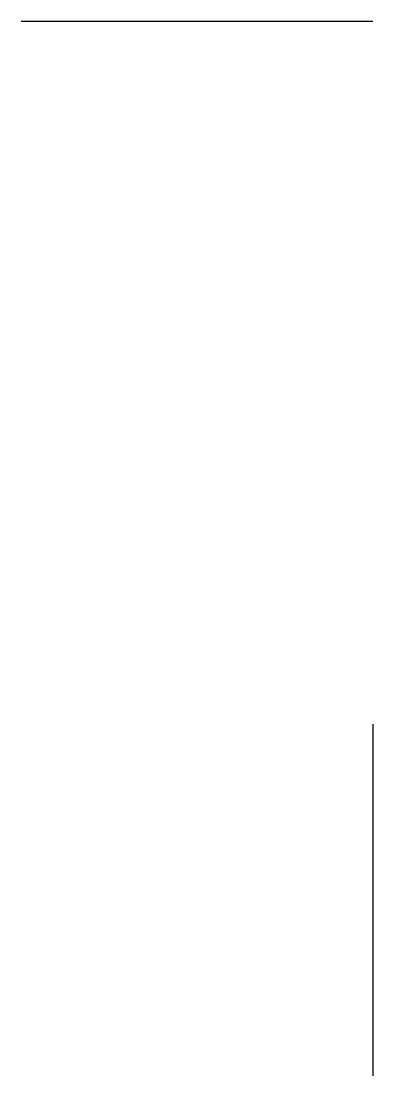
# Model space of a CAD drawing. Header units: centimetres. Extents: x 165.81 to 166.31, y 567.76 to 569.26.
import ezdxf

# ---------------------------------------------------------------- set-up
doc = ezdxf.new("R2010")
doc.units = ezdxf.units.CM

msp = doc.modelspace()

# ---------------------------------------------------------------- linework, layer by layer
for p, q in [((165.8058, 569.2593, -5.5), (166.3058, 569.2593, -5.5)), ((166.3058, 568.2593, -4), (166.3058, 567.7593, -4))]:
    msp.add_line(p, q)

doc.saveas('drawing.dxf')
